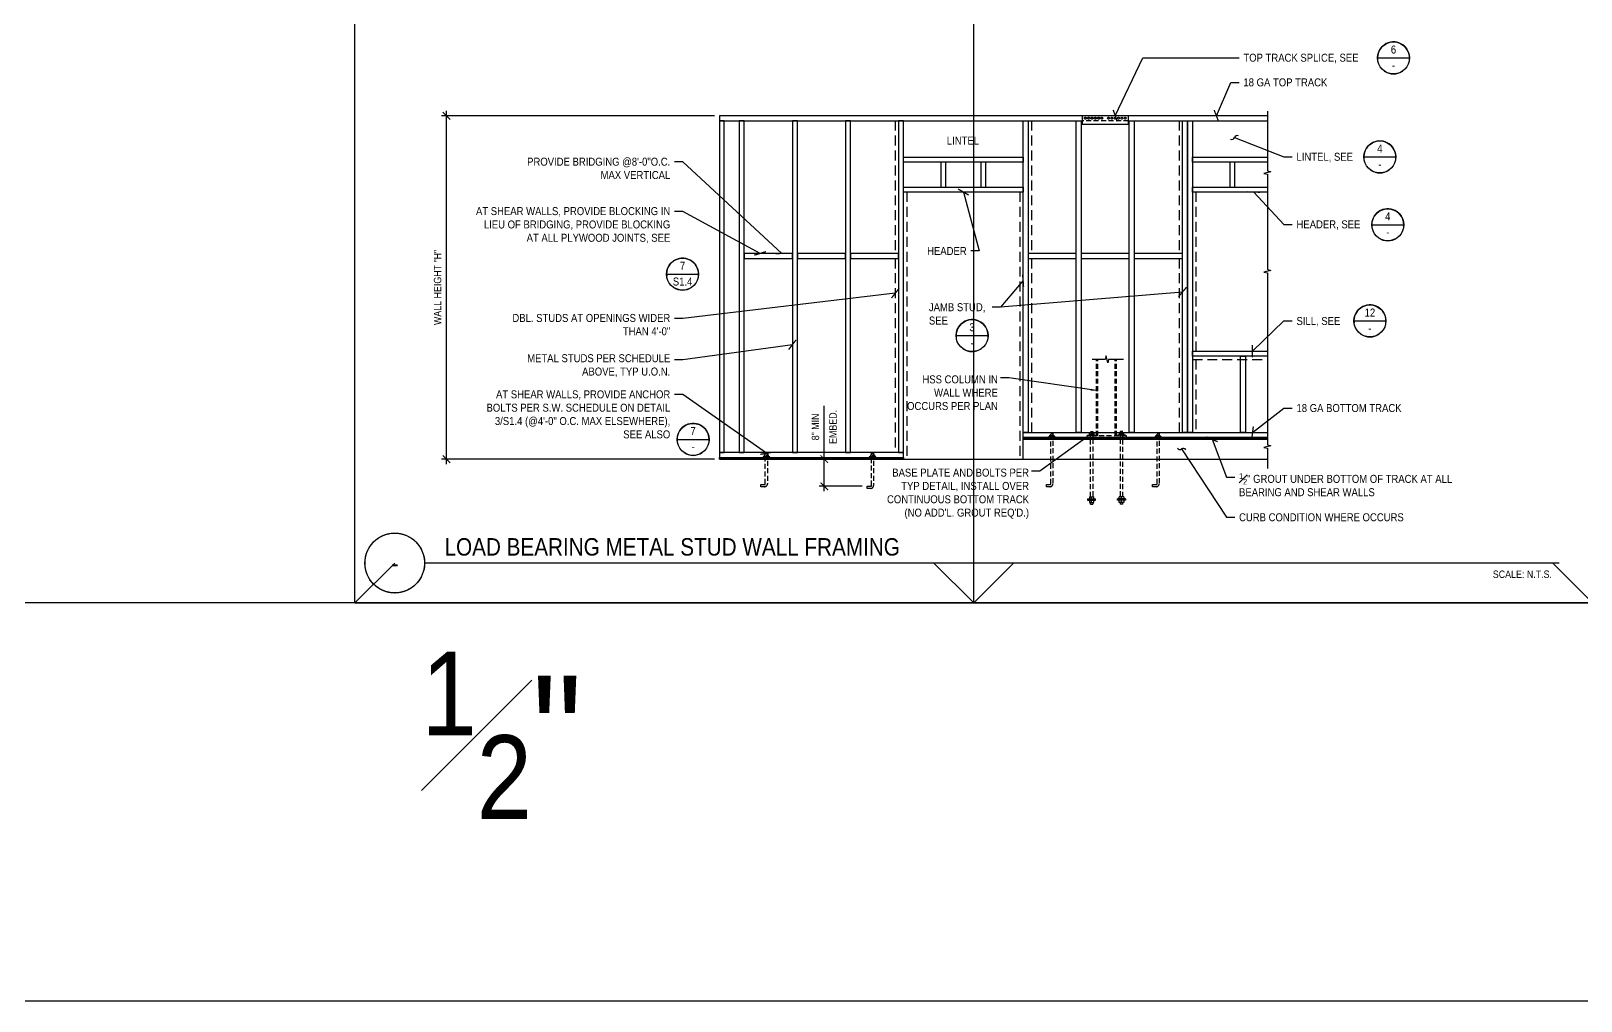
# Model space of a CAD drawing. Header units: inches. Extents: x -16404 to 14624, y -1591 to 16152.
# Drawn here: x -15030.2 to -14563.3, y 5040 to 5332.4 of the extents above; entities that cross this region are included whole.
import ezdxf
from ezdxf.enums import TextEntityAlignment as Align

# ---------------------------------------------------------------- set-up
doc = ezdxf.new("R2010")
doc.units = ezdxf.units.IN
doc.header["$LTSCALE"] = 24
doc.header["$MEASUREMENT"] = 0
for name, pattern in [('DASHED2', [0.375, 0.25, -0.125]), ('HIDDEN2', [0.1875, 0.125, -0.0625]), ('HIDDEN4', [0.09375, 0.0625, -0.03125])]:
    doc.linetypes.add(name, pattern=pattern)
doc.layers.get('0').update_dxf_attribs({"linetype": 'CONTINUOUS'})
doc.layers.get('DefPoints').update_dxf_attribs({"color": 251, "linetype": 'CONTINUOUS'})
for name, color, linetype in [('S-ANNO-DIMS', 2, 'CONTINUOUS'), ('S-ANNO-NOTE', 4, 'CONTINUOUS'), ('S-BREAK', 2, 'CONTINUOUS'), ('S-CONC', 4, 'CONTINUOUS'), ('S-REBAR', 7, 'CONTINUOUS'), ('S-SIMPSON', 2, 'CONTINUOUS'), ('S-STEEL', 4, 'CONTINUOUS')]:
    doc.layers.add(name, color=color, linetype=linetype)
doc.layers.add('S-ANNO-GRID-NONPLOT', color=251, linetype='CONTINUOUS', plot=False)
doc.layers.add('S-ANNO-NONPLOT', color=253, linetype='CONTINUOUS', plot=False)
doc.styles.add('Arial', font='arial.ttf', dxfattribs={"width": 0.85})
doc.dimstyles.new('DIM-16$7', dxfattribs={"dimscale": 16, "dimtxt": 0.008459472386701, "dimasz": 0.109375, "dimexe": 0.0625, "dimexo": 0.0625, "dimgap": 0.0625, "dimtad": 1, "dimdec": 4, "dimzin": 11, "dimdsep": 46, "dimlunit": 4, "dimtxsty": 'Arial', "dimblk": 'ARCHTICK', "dimcen": 0.125, "dimclrd": 256, "dimclre": 256, "dimclrt": 4, "dimadec": 0, "dimazin": 0, "dimtfac": 0.75, "dimtdec": 4, "dimtofl": 0, "dimtmove": 0, "dimatfit": 3, "dimfxl": 1, "dimfrac": 1, "dimtolj": 1, "dimtzin": 11, "dimarcsym": 0})
doc.dimstyles.new('DIM-24', dxfattribs={"dimscale": 24, "dimtxt": 0.09375, "dimasz": 0.109375, "dimexe": 0.0625, "dimexo": 0.0625, "dimgap": 0.0625, "dimtad": 1, "dimdec": 4, "dimzin": 11, "dimdsep": 46, "dimlunit": 4, "dimtxsty": 'Arial', "dimblk": 'ARCHTICK', "dimcen": 0.125, "dimclrd": 256, "dimclre": 256, "dimclrt": 4, "dimadec": 0, "dimazin": 0, "dimtfac": 0.75, "dimtdec": 4, "dimtofl": 0, "dimtmove": 0, "dimatfit": 3, "dimldrblk": 'ARCHTICK', "dimfxl": 1, "dimfrac": 1, "dimtolj": 1, "dimtzin": 11, "dimarcsym": 0})
doc.dimstyles.new('DIM-24$0', dxfattribs={"dimscale": 24, "dimtxt": 0.09375, "dimasz": 0.109375, "dimexe": 0.0625, "dimexo": 0.0625, "dimgap": 0.0625, "dimtad": 1, "dimdec": 4, "dimzin": 11, "dimdsep": 46, "dimlunit": 4, "dimtxsty": 'Arial', "dimblk": 'ARCHTICK', "dimblk1": 'ARCHTICK', "dimblk2": 'ARCHTICK', "dimsah": 1, "dimcen": 0.125, "dimdle": 0.0625, "dimclrd": 256, "dimclre": 256, "dimclrt": 4, "dimadec": 0, "dimazin": 0, "dimtfac": 1, "dimtdec": 4, "dimtmove": 0, "dimatfit": 3, "dimldrblk": 'ARCHTICK', "dimfxl": 1, "dimfrac": 1, "dimtolj": 1, "dimtzin": 11, "dimarcsym": 0})

# ---------------------------------------------------------------- blocks, each defined once
blk = doc.blocks.new('_ARCHTICK')
at = {"color": 0, "linetype": 'ByBlock', "const_width": 0.15}
blk.add_lwpolyline([(-0.5, -0.5), (0.5, 0.5)], dxfattribs=at)
blk = doc.blocks.new('BBL2C')
at = {"linetype": 'Continuous'}
blk.add_line((-0.187499999996362, -2.728484105318785e-12), (0.187500000003638, -2.728484105318785e-12), dxfattribs=at)
for radius, start, end in [(0.1875000000039259, 0.09008158008645321, 186.6524241166732), (0.1875000000039167, 359.0533668373987, 0.09008158008647872), (0.1875000000039259, 234.8990130657374, 305.1009869340544), (0.1875000000039259, 353.3475758833269, 359.0533668373987)]:
    blk.add_arc((0, 0), radius, start, end)
at = {"style": 'Arial', "width": 0.85}
for tag, p in [('NO.', (1.789162706700154e-05, 0.05154087584105582)), ('SSX.X.X', (1.789162706700154e-05, -0.1332329824008411))]:
    blk.add_attdef(tag, text='', height=0.09375, dxfattribs=at).set_placement(p, align=Align.CENTER)
blk = doc.blocks.new('*D1065')
at = {"layer": 'DefPoints', "color": 0, "transparency": 16777216}
for p in [(-14791.21057974549, 5203.31383340312), (-14782.39283945164, 5203.31383340312), (-14778.30864512704, 5195.12633340312)]:
    blk.add_point(p, dxfattribs=at)
at = {"layer": 'S-ANNO-DIMS', "lineweight": -2, "transparency": 16777216}
for p, q in [((-14791.21057974549, 5203.31383340312), (-14791.21057974549, 5219.42897786814)), ((-14783.89283945164, 5203.31383340312), (-14792.71057974549, 5203.31383340312)), ((-14791.21057974549, 5193.62633340312), (-14791.21057974549, 5203.31383340312)), ((-14779.80864512704, 5195.12633340312), (-14792.71057974549, 5195.12633340312))]:
    blk.add_line(p, q, dxfattribs=at)
at = {"layer": 'S-ANNO-DIMS', "lineweight": -2, "transparency": 16777216, "xscale": 2.25, "yscale": 2.25, "zscale": 2.25}
for p, rotation in [((-14791.21057974549, 5203.31383340312), 90), ((-14791.21057974549, 5195.12633340312), 270)]:
    blk.add_blockref('_ARCHTICK', p, dxfattribs=dict(at, rotation=rotation))
at = {"layer": 'S-ANNO-DIMS', "color": 4, "transparency": 16777216, "char_height": 2.25, "attachment_point": 5, "rotation": 90, "style": 'Arial'}
for s, insert in [('\\A1;8" MIN', (-14793.85936896785, 5213.029011974556)), ('\\A1;EMBED.', (-14788.58557974548, 5213.029011974556))]:
    blk.add_mtext(s, dxfattribs=dict(at, insert=insert))
blk = doc.blocks.new('*D1069')
at = {"layer": 'DefPoints', "color": 0, "transparency": 16777216}
for p in [(-14905.01302469244, 5306.813833403118), (-14822.81909762841, 5306.813833403118), (-14822.81909762841, 5203.313833403118)]:
    blk.add_point(p, dxfattribs=at)
at = {"layer": 'S-ANNO-DIMS', "lineweight": -2, "transparency": 16777216}
for p, q in [((-14824.31909762841, 5306.813833403118), (-14906.51302469244, 5306.813833403118)), ((-14905.01302469244, 5201.813833403118), (-14905.01302469244, 5308.313833403118)), ((-14824.31909762841, 5203.313833403118), (-14906.51302469244, 5203.313833403118))]:
    blk.add_line(p, q, dxfattribs=at)
at = {"layer": 'S-ANNO-DIMS', "lineweight": -2, "transparency": 16777216, "xscale": 2.25, "yscale": 2.25, "zscale": 2.25}
for p, rotation in [((-14905.01302469244, 5306.813833403118), 90), ((-14905.01302469244, 5203.313833403118), 270)]:
    blk.add_blockref('_ARCHTICK', p, dxfattribs=dict(at, rotation=rotation))
at = {"layer": 'S-ANNO-DIMS', "color": 4, "transparency": 16777216, "insert": (-14907.67639440594, 5255.063833403122), "char_height": 2.25, "attachment_point": 5, "rotation": 90, "style": 'Arial'}
blk.add_mtext('\\A1;WALL HEIGHT "H"', dxfattribs=at)
blk = doc.blocks.new('Se_24x36_DETAILS_GRID')
for p, q in [((-3.5066282411666e-15, 3.730349362740526e-14), (-3.5066282411666e-15, 7.66666666666671)), ((7.767424906270946, 4.707345624410664e-14), (7.767424906270946, 7.66666666666672)), ((5.68e-14, 5.68e-14), (0.5000000000221121, 0.500000000022217)), ((7.767424906271003, 5.87e-14), (8.267424906293057, 0.5000000000222189)), ((3.552713678800501e-15, 6.039613253960852e-14), (7.767424906270949, 5.684341886080801e-14)), ((7.76742490627095, 6.039613253960852e-14), (15.5348498125419, 5.684341886080801e-14))]:
    blk.add_line(p, q)
at = {"linetype": 'DASHED2', "ltscale": 0.5}
for p, q in [((7.767424906270946, 5.599999999999999e-14), (7.267424906248898, 0.5000000000222162)), ((15.53484981254189, 5.599999999999999e-14), (15.03484981251985, 0.5000000000222162))]:
    blk.add_line(p, q, dxfattribs=at)
blk = doc.blocks.new('*U324')
at = {"const_width": 0.1875}
for points in [[(-4.5, 1.2e-15, -1), (4.5, 0, 3.732050807568882)], [(-4.5, 0, 1), (4.5, 0, -3.732050807568882)]]:
    blk.add_lwpolyline(points, format="xyb", dxfattribs=at)
blk.add_lwpolyline([(4.5, 0), (175.4181977502371, 0)], dxfattribs=at)
blk.add_circle((0, 0), 4.5)
at = {"style": 'Arial', "width": 0.85}
for tag, p in [('DWG_TITLE_1', (7.5, 6.1875)), ('DWG_TITLE_2', (7.5, 2.4375))]:
    blk.add_attdef(tag, text='', height=2.625, dxfattribs=at).set_placement(p, align=Align.MIDDLE_LEFT)
blk.add_attdef('#', text='', height=3, dxfattribs=at).set_placement((0, 0), align=Align.MIDDLE_CENTER)
blk.add_attdef('SCALE', text='', height=1.125, dxfattribs=at).set_placement((174.2931977502371, -1.125), align=Align.TOP_RIGHT)

msp = doc.modelspace()

# ---------------------------------------------------------------- linework, layer by layer
at = {"layer": 'S-ANNO-GRID-NONPLOT'}
msp.add_line((-14932.59532295752, 5160.000000000001), (-14932.59532295752, 5344.000000000001), dxfattribs=at)
msp.add_lwpolyline([(-13183.31795604736, 5159.999999999998), (-15798.26811395953, 5159.999999999998), (-15798.26811395953, 6719.999999999998), (-13183.31795604736, 6719.999999999998)], close=True, dxfattribs=at)
at = {"layer": 'S-ANNO-NONPLOT', "color": 6}
msp.add_lwpolyline([(-13063.31795604736, 5039.999999999998), (-15918.26811395953, 5039.999999999998), (-15918.26811395953, 6839.999999999998), (-13063.31795604736, 6839.999999999998)], close=True, dxfattribs=at)
at = {"layer": 'S-ANNO-NOTE', "const_width": 0.375}
for points in [[(-14765.61784167824, 5172.000000000421), (-14702.74698704073, 5172.000000000421)], [(-14765.61784167835, 5172.00000000031), (-14602.78023158057, 5172.00000000031)]]:
    msp.add_lwpolyline(points, dxfattribs=at)
at = {"layer": 'S-ANNO-NOTE', "color": 4}
for centre in [(-14619.74500157879, 5324.226054369688), (-14623.84995956571, 5294.388353240917), (-14621.46697441391, 5273.953663783534), (-14833.89556373334, 5259.059921423029), (-14626.83521336678, 5244.965350671539), (-14746.69043475863, 5240.542844845419), (-14830.72101313861, 5209.27210036407)]:
    msp.add_circle(centre, 4.821428571522119, dxfattribs=at)
at = {"layer": 'S-BREAK'}
for points in [[(-14657.71829493442, 5308.202855046554), (-14657.71829493442, 5290.18218835788), (-14656.68049334383, 5289.929805981415), (-14658.75609652502, 5289.425041228483), (-14657.71829493442, 5289.172658852017), (-14657.71829493442, 5260.443796606186), (-14656.68049334383, 5260.19141422972), (-14658.75609652502, 5259.686649476788), (-14657.71829493442, 5259.434267100322), (-14657.71829493442, 5207.616952139023), (-14656.68049334383, 5207.364569762557), (-14658.75609652502, 5206.859805009625), (-14657.71829493442, 5206.607422633159), (-14657.71829493442, 5200.49052974672)], [(-14701.11253270148, 5233.374564048251), (-14705.5520804047, 5233.374564048251), (-14705.80446278116, 5232.336762457656), (-14706.3092275341, 5234.412365638846), (-14706.56160991056, 5233.374564048251), (-14710.53327139087, 5233.374564048251)]]:
    msp.add_lwpolyline(points, dxfattribs=at)
at = {"layer": 'S-CONC'}
msp.add_line((-14822.8190976284, 5203.313833403116), (-14657.71829493442, 5203.31383340312), dxfattribs=at)
at = {"layer": 'S-CONC', "color": 3}
msp.add_lwpolyline([(-14657.71829493442, 5209.313833403115), (-14731.31911681694, 5209.313833403115), (-14731.31911681694, 5209.81383340312), (-14657.71829493442, 5209.81383340312)], dxfattribs=at)
at = {"layer": 'S-CONC'}
msp.add_lwpolyline([(-14731.31911681694, 5203.313833403118), (-14731.31911681694, 5209.31383340312), (-14657.71829493442, 5209.313833403115)], dxfattribs=at)
at = {"layer": 'S-CONC', "color": 3}
msp.add_lwpolyline([(-14822.8190976284, 5203.813833403116), (-14767.31911681693, 5203.813833403116), (-14767.31911681693, 5203.31383340312), (-14822.8190976284, 5203.31383340312)], close=True, dxfattribs=at)
at = {"layer": 'S-REBAR', "color": 1, "linetype": 'HIDDEN4'}
msp.add_line((-14699.56911681693, 5305.313833403116), (-14713.56911681693, 5305.313833403116), dxfattribs=at)
at = {"layer": 'S-SIMPSON', "color": 1}
for p, q in [((-14710.66746281324, 5211.21383340312), (-14710.66746281324, 5210.53528348551)), ((-14701.66746281324, 5211.21383340312), (-14701.66746281324, 5210.53528348551)), ((-14711.86746281324, 5191.313086787191), (-14709.46746281324, 5191.313086787191)), ((-14711.86746281324, 5191.313086787191), (-14711.86746281324, 5190.938086787191)), ((-14711.86746281324, 5190.938086787191), (-14709.46746281324, 5190.938086787191)), ((-14711.34246281324, 5191.9916367048), (-14711.34246281324, 5191.313086787191)), ((-14711.34246281324, 5191.9916367048), (-14709.99246281324, 5191.9916367048)), ((-14711.34246281324, 5190.938086787191), (-14711.34246281324, 5190.259536869581)), ((-14711.34246281324, 5190.259536869581), (-14709.99246281324, 5190.259536869581)), ((-14711.04246281324, 5189.775843203074), (-14710.29246281324, 5189.775843203074)), ((-14710.66746281324, 5191.313086787191), (-14710.66746281324, 5191.9916367048)), ((-14710.66746281324, 5190.259536869581), (-14710.66746281324, 5190.938086787191)), ((-14709.99246281324, 5191.313086787191), (-14709.99246281324, 5191.9916367048)), ((-14709.99246281324, 5190.259536869581), (-14709.99246281324, 5190.938086787191)), ((-14709.46746281324, 5190.938086787191), (-14709.46746281324, 5191.313086787191)), ((-14700.46746281324, 5191.313086787191), (-14702.86746281324, 5191.313086787191)), ((-14702.86746281324, 5190.938086787191), (-14702.86746281324, 5191.313086787191)), ((-14700.46746281324, 5190.938086787191), (-14702.86746281324, 5190.938086787191)), ((-14702.34246281324, 5191.313086787191), (-14702.34246281324, 5191.9916367048)), ((-14700.99246281324, 5191.9916367048), (-14702.34246281324, 5191.9916367048)), ((-14702.34246281324, 5190.259536869581), (-14702.34246281324, 5190.938086787191)), ((-14700.99246281324, 5190.259536869581), (-14702.34246281324, 5190.259536869581)), ((-14701.29246281324, 5189.775843203074), (-14702.04246281324, 5189.775843203074)), ((-14701.66746281324, 5191.313086787191), (-14701.66746281324, 5191.9916367048)), ((-14701.66746281324, 5190.259536869581), (-14701.66746281324, 5190.938086787191)), ((-14700.99246281324, 5191.9916367048), (-14700.99246281324, 5191.313086787191)), ((-14700.99246281324, 5190.938086787191), (-14700.99246281324, 5190.259536869581)), ((-14700.46746281324, 5191.313086787191), (-14700.46746281324, 5190.938086787191))]:
    msp.add_line(p, q, dxfattribs=at)
at = {"layer": 'S-SIMPSON'}
for p, q in [((-14722.65239524229, 5210.563833403118), (-14722.65239524229, 5209.998375138443)), ((-14690.65239524229, 5210.563833403118), (-14690.65239524229, 5209.998375138443)), ((-14808.65239524229, 5204.563833403116), (-14808.65239524229, 5203.998375138442)), ((-14776.65239524229, 5204.563833403116), (-14776.65239524229, 5203.998375138442))]:
    msp.add_line(p, q, dxfattribs=at)
at = {"layer": 'S-SIMPSON', "color": 1}
for points in [[(-14712.68872820721, 5306.271006408256), (-14712.8083395975, 5306.063833403118), (-14712.68872820721, 5305.856660397981), (-14712.44950542665, 5305.856660397981), (-14712.32989403636, 5306.063833403118), (-14712.44950542665, 5306.271006408256)], [(-14711.68872820721, 5306.271006408256), (-14711.8083395975, 5306.063833403118), (-14711.68872820721, 5305.856660397981), (-14711.44950542665, 5305.856660397981), (-14711.32989403636, 5306.063833403118), (-14711.44950542665, 5306.271006408256)], [(-14710.68872820721, 5306.271006408256), (-14710.8083395975, 5306.063833403118), (-14710.68872820721, 5305.856660397981), (-14710.44950542665, 5305.856660397981), (-14710.32989403636, 5306.063833403118), (-14710.44950542665, 5306.271006408256)], [(-14709.68872820721, 5306.271006408256), (-14709.8083395975, 5306.063833403118), (-14709.68872820721, 5305.856660397981), (-14709.44950542665, 5305.856660397981), (-14709.32989403636, 5306.063833403118), (-14709.44950542665, 5306.271006408256)], [(-14708.68872820721, 5306.271006408256), (-14708.8083395975, 5306.063833403118), (-14708.68872820721, 5305.856660397981), (-14708.44950542665, 5305.856660397981), (-14708.32989403636, 5306.063833403118), (-14708.44950542665, 5306.271006408256)], [(-14707.68872820721, 5306.271006408256), (-14707.8083395975, 5306.063833403118), (-14707.68872820721, 5305.856660397981), (-14707.44950542665, 5305.856660397981), (-14707.32989403636, 5306.063833403118), (-14707.44950542665, 5306.271006408256)], [(-14705.68872820721, 5306.271006408256), (-14705.8083395975, 5306.063833403118), (-14705.68872820721, 5305.856660397981), (-14705.44950542665, 5305.856660397981), (-14705.32989403636, 5306.063833403118), (-14705.44950542665, 5306.271006408256)], [(-14704.68872820721, 5306.271006408256), (-14704.8083395975, 5306.063833403118), (-14704.68872820721, 5305.856660397981), (-14704.44950542665, 5305.856660397981), (-14704.32989403636, 5306.063833403118), (-14704.44950542665, 5306.271006408256)], [(-14703.68872820721, 5306.271006408256), (-14703.8083395975, 5306.063833403118), (-14703.68872820721, 5305.856660397981), (-14703.44950542665, 5305.856660397981), (-14703.32989403636, 5306.063833403118), (-14703.44950542665, 5306.271006408256)], [(-14702.68872820721, 5306.271006408256), (-14702.8083395975, 5306.063833403118), (-14702.68872820721, 5305.856660397981), (-14702.44950542665, 5305.856660397981), (-14702.32989403636, 5306.063833403118), (-14702.44950542665, 5306.271006408256)], [(-14701.68872820721, 5306.271006408256), (-14701.8083395975, 5306.063833403118), (-14701.68872820721, 5305.856660397981), (-14701.44950542665, 5305.856660397981), (-14701.32989403636, 5306.063833403118), (-14701.44950542665, 5306.271006408256)], [(-14700.68872820721, 5306.271006408256), (-14700.8083395975, 5306.063833403118), (-14700.68872820721, 5305.856660397981), (-14700.44950542665, 5305.856660397981), (-14700.32989403636, 5306.063833403118), (-14700.44950542665, 5306.271006408256)]]:
    msp.add_lwpolyline(points, close=True, dxfattribs=at)
at = {"layer": 'S-SIMPSON', "linetype": 'HIDDEN4'}
for points in [[(-14724.30864512703, 5195.62633340312), (-14723.21489524229, 5195.62633340312, 0.414213562373095), (-14722.96489524229, 5195.87633340312), (-14722.96489524229, 5211.073793930675), (-14722.33989524229, 5211.073793930675), (-14722.33989524229, 5195.87633340312, -0.4142135623730951), (-14723.21489524229, 5195.00133340312), (-14724.30864512703, 5195.00133340312)], [(-14692.30864512703, 5195.62633340312), (-14691.21489524229, 5195.62633340312, 0.414213562373095), (-14690.96489524229, 5195.87633340312), (-14690.96489524229, 5211.073793930675), (-14690.33989524229, 5211.073793930675), (-14690.33989524229, 5195.87633340312, -0.4142135623730951), (-14691.21489524229, 5195.00133340312), (-14692.30864512703, 5195.00133340312)], [(-14810.30864512703, 5195.62633340312), (-14809.21489524229, 5195.62633340312, 0.414213562373095), (-14808.96489524229, 5195.87633340312), (-14808.96489524229, 5205.073793930672), (-14808.33989524229, 5205.073793930672), (-14808.33989524229, 5195.87633340312, -0.4142135623730951), (-14809.21489524229, 5195.00133340312), (-14810.30864512703, 5195.00133340312)], [(-14778.30864512703, 5195.126333403118), (-14777.21489524229, 5195.126333403118, 0.414213562373095), (-14776.96489524229, 5195.376333403118), (-14776.96489524229, 5205.073793930672), (-14776.33989524229, 5205.073793930672), (-14776.33989524229, 5195.376333403118, -0.4142135623730951), (-14777.21489524229, 5194.501333403118), (-14778.30864512703, 5194.501333403118)]]:
    msp.add_lwpolyline(points, format="xyb", close=True, dxfattribs=at)
at = {"layer": 'S-SIMPSON', "color": 1}
for points in [[(-14711.34246281324, 5210.53528348551), (-14711.34246281324, 5211.21383340312), (-14709.99246281324, 5211.21383340312), (-14709.99246281324, 5210.53528348551)], [(-14700.99246281324, 5210.53528348551), (-14700.99246281324, 5211.21383340312), (-14702.34246281324, 5211.21383340312), (-14702.34246281324, 5210.53528348551)], [(-14711.86746281324, 5210.31383340312), (-14711.86746281324, 5210.53528348551), (-14709.46746281324, 5210.53528348551), (-14709.46746281324, 5210.31383340312)], [(-14700.46746281324, 5210.31383340312), (-14700.46746281324, 5210.53528348551), (-14702.86746281324, 5210.53528348551), (-14702.86746281324, 5210.31383340312)]]:
    msp.add_lwpolyline(points, dxfattribs=at)
at = {"layer": 'S-SIMPSON', "color": 1, "linetype": 'HIDDEN4'}
for points in [[(-14711.04246281324, 5191.9916367048), (-14711.04246281324, 5211.6510696753), (-14710.29246281324, 5211.6510696753), (-14710.29246281324, 5191.9916367048)], [(-14701.29246281324, 5191.9916367048), (-14701.29246281324, 5211.6510696753), (-14702.04246281324, 5211.6510696753), (-14702.04246281324, 5191.9916367048)], [(-14711.04246281324, 5189.775843203074), (-14711.04246281324, 5190.259536869581)], [(-14710.29246281324, 5190.259536869581), (-14710.29246281324, 5189.775843203074)], [(-14702.04246281324, 5190.259536869581), (-14702.04246281324, 5189.775843203074)], [(-14701.29246281324, 5189.775843203074), (-14701.29246281324, 5190.259536869581)]]:
    msp.add_lwpolyline(points, dxfattribs=at)
at = {"layer": 'S-SIMPSON'}
for points in [[(-14721.65239524229, 5209.813833403118), (-14721.65239524229, 5209.998375138443), (-14723.65239524229, 5209.998375138443), (-14723.65239524229, 5209.813833403118)], [(-14723.21489524229, 5209.998375138443), (-14723.21489524229, 5210.563833403118), (-14722.08989524229, 5210.563833403118), (-14722.08989524229, 5209.998375138443)], [(-14689.65239524229, 5209.813833403118), (-14689.65239524229, 5209.998375138443), (-14691.65239524229, 5209.998375138443), (-14691.65239524229, 5209.813833403118)], [(-14691.21489524229, 5209.998375138443), (-14691.21489524229, 5210.563833403118), (-14690.08989524229, 5210.563833403118), (-14690.08989524229, 5209.998375138443)], [(-14807.65239524229, 5203.813833403116), (-14807.65239524229, 5203.998375138442), (-14809.65239524229, 5203.998375138442), (-14809.65239524229, 5203.813833403116)], [(-14809.21489524229, 5203.998375138442), (-14809.21489524229, 5204.563833403116), (-14808.08989524229, 5204.563833403116), (-14808.08989524229, 5203.998375138442)], [(-14775.65239524229, 5203.813833403116), (-14775.65239524229, 5203.998375138442), (-14777.65239524229, 5203.998375138442), (-14777.65239524229, 5203.813833403116)], [(-14777.21489524229, 5203.998375138442), (-14777.21489524229, 5204.563833403116), (-14776.08989524229, 5204.563833403116), (-14776.08989524229, 5203.998375138442)]]:
    msp.add_lwpolyline(points, dxfattribs=at)
at = {"layer": 'S-SIMPSON', "color": 1}
for centre in [(-14712.56911681693, 5306.063833403118), (-14711.56911681693, 5306.063833403118), (-14710.56911681693, 5306.063833403118), (-14709.56911681693, 5306.063833403118), (-14708.56911681693, 5306.063833403118), (-14707.56911681693, 5306.063833403118), (-14705.56911681693, 5306.063833403118), (-14704.56911681693, 5306.063833403118), (-14703.56911681693, 5306.063833403118), (-14702.56911681693, 5306.063833403118), (-14701.56911681693, 5306.063833403118), (-14700.56911681693, 5306.063833403118)]:
    msp.add_circle(centre, 0.3075433801004692, dxfattribs=at)
at = {"layer": 'S-STEEL', "linetype": 'HIDDEN2'}
for p, q in [((-14769.81913594243, 5305.313833403115), (-14769.81913599353, 5265.31383340312)), ((-14728.81911687996, 5305.313833403115), (-14728.8191168256, 5265.31383340312)), ((-14684.31911659645, 5305.313833403116), (-14684.31911665081, 5265.31383340312)), ((-14766.31913619673, 5283.81383340312), (-14766.31913608733, 5203.313833403118)), ((-14732.31911662567, 5283.81383340312), (-14732.31911673507, 5203.313833403118)), ((-14679.31911681693, 5283.81383340312), (-14679.31911675169, 5235.813833403116)), ((-14769.81913599545, 5263.81383340312), (-14769.81913607018, 5205.31383340312)), ((-14728.81911682357, 5263.813833403116), (-14728.81911675221, 5211.313852591648)), ((-14684.31911665285, 5263.81383340312), (-14684.3191167242, 5211.313833403118)), ((-14680.31911681693, 5233.313833403116), (-14657.71829493442, 5233.313833403115)), ((-14679.3191167483, 5233.313833403116), (-14679.3191167184, 5211.313833403118))]:
    msp.add_line(p, q, dxfattribs=at)
at = {"layer": 'S-STEEL', "color": 2, "linetype": 'HIDDEN4'}
for p, q in [((-14709.16746281324, 5210.31383340312), (-14709.16746281324, 5233.374564048251)), ((-14703.16746281324, 5210.31383340312), (-14703.16746281324, 5233.374564048251))]:
    msp.add_line(p, q, dxfattribs=at)
at = {"layer": 'S-STEEL', "color": 1, "linetype": 'HIDDEN4'}
for p, q in [((-14708.79246281324, 5210.31383340312), (-14708.79246281324, 5233.374564048251)), ((-14703.54246281324, 5210.31383340312), (-14703.54246281324, 5233.374564048251))]:
    msp.add_line(p, q, dxfattribs=at)
at = {"layer": 'S-STEEL', "color": 2}
for points in [[(-14657.71829493442, 5306.813833403116), (-14822.81911681694, 5306.813833403116), (-14822.8190976284, 5305.313833403113), (-14713.56911681693, 5305.313833403116)], [(-14699.56911681693, 5305.313833403116), (-14657.71829493442, 5305.313833403116)], [(-14657.71829493442, 5292.813833403116), (-14680.31911681693, 5292.81383340312), (-14680.31911681693, 5294.31383340312), (-14657.71829493442, 5294.31383340312)], [(-14657.71829493442, 5283.813833403116), (-14680.31911681693, 5283.81383340312), (-14680.31911681693, 5285.31383340312), (-14657.71829493442, 5285.31383340312)], [(-14657.71829493442, 5234.313833403115), (-14680.31911681693, 5234.313833403116), (-14680.31911681693, 5235.813833403116), (-14657.71829493442, 5235.813833403116)], [(-14657.71829493442, 5209.813833403115), (-14731.31911681694, 5209.81383340312), (-14731.31911681694, 5211.31383340312), (-14657.71829493442, 5211.313833403118)]]:
    msp.add_lwpolyline(points, dxfattribs=at)
for points in [[(-14821.31911681693, 5205.313852591648), (-14821.31911681694, 5305.313833403113), (-14822.81911681694, 5305.313833403113), (-14822.81911681694, 5205.31383340312)], [(-14815.31911681693, 5205.313852591648), (-14815.31911681694, 5305.313833403113), (-14816.81911681694, 5305.313833403113), (-14816.81911681694, 5205.31383340312)], [(-14799.31911681693, 5205.313852591648), (-14799.31911681694, 5305.313833403113), (-14800.81911681694, 5305.313833403113), (-14800.81911681694, 5205.31383340312)], [(-14783.31911681693, 5205.313852591648), (-14783.31911681694, 5305.313833403113), (-14784.81911681694, 5305.313833403113), (-14784.81911681694, 5205.31383340312)], [(-14767.31911681693, 5205.313852591648), (-14767.31911681694, 5305.313833403113), (-14768.81911681694, 5305.313833403113), (-14768.81911681694, 5205.31383340312)], [(-14731.31911681694, 5211.313852591648), (-14731.31911681693, 5305.313833403113), (-14729.81911681693, 5305.313833403113), (-14729.81911681693, 5211.31383340312)], [(-14715.31911681694, 5211.313852591648), (-14715.31911681693, 5305.313833403113), (-14713.81911681693, 5305.313833403113), (-14713.81911681693, 5211.31383340312)], [(-14713.56911681693, 5304.31383340312), (-14699.56911681693, 5304.31383340312), (-14699.56911681693, 5306.81383340312), (-14713.56911681693, 5306.81383340312)], [(-14699.31911681694, 5211.313852591648), (-14699.31911681693, 5305.313833403113), (-14697.81911681693, 5305.313833403113), (-14697.81911681693, 5211.31383340312)], [(-14683.31911681694, 5211.313852591648), (-14683.31911681693, 5305.313833403113), (-14681.81911681693, 5305.313833403113), (-14681.81911681693, 5211.31383340312)], [(-14681.81911681694, 5211.313852591648), (-14681.81911681693, 5305.313833403113), (-14680.31911681693, 5305.313833403113), (-14680.31911681693, 5211.31383340312)], [(-14731.31913600546, 5292.813833403116), (-14767.31911681693, 5292.81383340312), (-14767.31911681693, 5294.31383340312), (-14731.31911681693, 5294.31383340312)], [(-14754.56912641119, 5285.313852591648), (-14754.5691264112, 5292.813833403118), (-14756.0691264112, 5292.813833403118), (-14756.0691264112, 5285.31383340312)], [(-14742.56912641119, 5285.313852591648), (-14742.5691264112, 5292.813833403118), (-14744.0691264112, 5292.813833403118), (-14744.0691264112, 5285.31383340312)], [(-14667.56912641119, 5285.313852591648), (-14667.5691264112, 5292.813833403118), (-14669.0691264112, 5292.813833403118), (-14669.0691264112, 5285.31383340312)], [(-14731.31913600546, 5283.813833403116), (-14767.31911681693, 5283.81383340312), (-14767.31911681693, 5285.31383340312), (-14731.31911681693, 5285.31383340312)], [(-14815.3190976284, 5263.813833403116), (-14800.81911681693, 5263.81383340312), (-14800.81911681693, 5265.31383340312), (-14815.31911681693, 5265.31383340312)], [(-14799.31911681693, 5263.813833403116), (-14784.81913600546, 5263.81383340312), (-14784.81913600546, 5265.31383340312), (-14799.31913600546, 5265.31383340312)], [(-14783.31911681693, 5263.813833403116), (-14768.81913600546, 5263.81383340312), (-14768.81913600546, 5265.31383340312), (-14783.31913600546, 5265.31383340312)], [(-14729.81911681693, 5263.813833403116), (-14715.31913600546, 5263.81383340312), (-14715.31913600546, 5265.31383340312), (-14729.81913600546, 5265.31383340312)], [(-14713.81911681693, 5263.813833403116), (-14699.31913600546, 5263.81383340312), (-14699.31913600546, 5265.31383340312), (-14713.81913600546, 5265.31383340312)], [(-14697.81911681693, 5263.813833403116), (-14683.31913600546, 5263.81383340312), (-14683.31913600546, 5265.31383340312), (-14697.81913600546, 5265.31383340312)], [(-14665.81911681694, 5211.313852591648), (-14665.81911681693, 5234.313833403111), (-14664.31911681693, 5234.313833403111), (-14664.31911681693, 5211.31383340312)], [(-14822.8190976284, 5203.813833403116), (-14767.31911681693, 5203.81383340312), (-14767.31911681693, 5205.31383340312), (-14822.81911681694, 5205.31383340312)]]:
    msp.add_lwpolyline(points, close=True, dxfattribs=at)
at = {"layer": 'S-STEEL', "color": 2, "linetype": 'HIDDEN4'}
msp.add_lwpolyline([(-14712.16746281324, 5209.81383340312), (-14700.16746281324, 5209.81383340312), (-14700.16746281324, 5210.31383340312), (-14712.16746281324, 5210.31383340312)], close=True, dxfattribs=at)

# ---------------------------------------------------------------- block references
at = {"layer": 'S-ANNO-GRID-NONPLOT', "xscale": 24, "yscale": 24, "zscale": 24}
msp.add_blockref('Se_24x36_DETAILS_GRID', (-14932.59532295752, 5159.999999999999), dxfattribs=at)
at = {"layer": 'S-ANNO-NOTE', "color": 4, "xscale": 25.71428571428532, "yscale": 25.71428571428532, "zscale": 25.71428571428532}
for p, values in [((-14619.74500157879, 5324.226054369688), {'NO.': '6', 'SSX.X.X': '-'}), ((-14623.84995956571, 5294.388353240917), {'NO.': '4', 'SSX.X.X': '-'}), ((-14621.46697441391, 5273.953663783534), {'NO.': '4', 'SSX.X.X': '-'}), ((-14833.89556373334, 5259.059921423029), {'NO.': '7', 'SSX.X.X': 'S1.4'}), ((-14626.83521336678, 5244.965350671539), {'NO.': '12', 'SSX.X.X': '-'}), ((-14746.69043475863, 5240.542844845419), {'NO.': '3', 'SSX.X.X': '-'}), ((-14830.72101313861, 5209.272100364141), {'NO.': '7', 'SSX.X.X': '-'})]:
    msp.add_blockref('BBL2C', p, dxfattribs=at).add_auto_attribs(values)
at = {"layer": 'S-ANNO-NOTE', "xscale": 2, "yscale": 2, "zscale": 2}
msp.add_blockref('*U324', (-14920.59532295699, 5172.000000000533), dxfattribs=at).add_auto_attribs({'#': '-', 'DWG_TITLE_2': 'LOAD BEARING METAL STUD WALL FRAMING', 'SCALE': 'SCALE: N.T.S.'})

# ---------------------------------------------------------------- texts
at = {"layer": 'S-ANNO-NOTE', "color": 4, "char_height": 2.410714285714286, "style": 'Arial'}
for s, insert, width, attachment_point in [('TOP TRACK SPLICE, SEE', (-14664.95529257337, 5325.502795308389), 48.30676027064263, 1), ('18 GA TOP TRACK', (-14664.95529257337, 5318.072903229314), 48.30676027064263, 1), ('LINTEL', (-14744.59375028139, 5300.525126697253), 48.37601820498679, 3), ('LINTEL, SEE', (-14648.95948184067, 5295.64772439446), 48.30676027064263, 1), ('PROVIDE BRIDGING @8\'-0"O.C. MAX VERTICAL', (-14837.60255306997, 5294.166392866792), 45.42511793211556, 3), ('AT SHEAR WALLS, PROVIDE BLOCKING IN LIEU OF BRIDGING, PROVIDE BLOCKING AT ALL PLYWOOD JOINTS, SEE', (-14837.60255306997, 5279.274332468071), 59.1576442430734, 3), ('HEADER, SEE', (-14648.95948184067, 5275.280237986718), 48.30676027064263, 1), ('HEADER', (-14748.30743578548, 5267.252034343547), 48.37601820498679, 3), ('JAMB STUD, SEE', (-14759.69150911543, 5250.312687756615), 21.06993480523345, 1), ('DBL. STUDS AT OPENINGS WIDER THAN 4\'-0"', (-14837.60255306997, 5247.074210439657), 48.37601820498679, 3), ('SILL, SEE', (-14648.95948184067, 5246.153369211876), 48.30676027064263, 1), (' METAL STUDS PER SCHEDULE ABOVE, TYP U.O.N.', (-14837.60255306997, 5234.9376139067), 48.37601820498679, 3), ('HSS COLUMN IN WALL WHERE OCCURS PER PLAN', (-14738.90477900737, 5228.567137829042), 27.32246190010704, 3), ('AT SHEAR WALLS, PROVIDE ANCHOR BOLTS PER S.W. SCHEDULE ON DETAIL 3/S1.4 (@4\'-0" O.C. MAX ELSEWHERE), SEE ALSO', (-14837.60255306997, 5224.044868774302), 56.71995305732955, 3), ('18 GA BOTTOM TRACK', (-14648.95948184067, 5219.920896856657), 48.30676027064263, 1), ("BASE PLATE AND BOLTS PER TYP DETAIL, INSTALL OVER CONTINUOUS BOTTOM TRACK (NO ADD'L. GROUT REQ'D.)", (-14729.53475597523, 5200.459237298403), 44.66060252116807, 3), ('\\A1;{\\H0.7x;\\S1#2;}" GROUT UNDER BOTTOM OF TRACK AT ALL BEARING AND SHEAR WALLS', (-14666.26437546934, 5199.057543245143), 59.77935319071094, 1), ('CURB CONDITION WHERE OCCURS', (-14666.26437546934, 5186.999351933929), 56.33328006131654, 1)]:
    msp.add_mtext(s, dxfattribs=dict(at, insert=insert, width=width, attachment_point=attachment_point))
at = {"layer": 'S-ANNO-NOTE', "color": 191, "insert": (-14912.54315944382, 5145.296803995054), "char_height": 36, "width": 59.09758776434683, "attachment_point": 1, "style": 'Arial'}
msp.add_mtext('\\A1;{\\H0.7x;\\S1#2;}"', dxfattribs=at)

# ---------------------------------------------------------------- dimensions: what is measured, and where the dimension line sits
at = {"layer": 'S-ANNO-DIMS'}
dim = msp.add_linear_dim(base=(-14905.01302469244, 5306.813833403118), p1=(-14822.8190976284, 5203.313833403116), p2=(-14822.8190976284, 5306.813833403116), angle=90, text='WALL HEIGHT "H"', dimstyle='DIM-24$0', override={"dimasz": 0.09375, "dimblk1": 'ARCHTICK', "dimblk2": 'ARCHTICK', "dimsah": 1, "dimdle": 0.0625}, dxfattribs=at)
dim.commit()
dim.dimension.update_dxf_attribs({"geometry": '*D1069', "text_midpoint": (-14907.67639440594, 5255.063833403122)})
dim = msp.add_linear_dim(base=(-14791.21057974549, 5203.31383340312), p1=(-14778.30864512703, 5195.126333403118), p2=(-14782.39283945163, 5203.313833403118), angle=90, text='8" MIN\\X EMBED.', dimstyle='DIM-24$0', override={"dimasz": 0.09375, "dimblk1": 'ARCHTICK', "dimblk2": 'ARCHTICK', "dimsah": 1, "dimdle": 0.0625}, dxfattribs=at)
dim.commit()
dim.dimension.update_dxf_attribs({"geometry": '*D1065', "text_midpoint": (-14791.21057974548, 5213.029011974556), "dimtype": 160})

# ---------------------------------------------------------------- leaders
for points, dimstyle in [([(-14703.5632047739, 5306.81383340312), (-14695.28599009678, 5324.297438165534), (-14666.23580030201, 5324.297438165534)], 'DIM-24'), ([(-14673.10383772594, 5306.813833403116), (-14668.72192181624, 5316.867546086457), (-14666.23580030201, 5316.867546086457)], 'DIM-24'), ([(-14803.9858740745, 5265.31383340312), (-14833.8359238271, 5292.903323717189), (-14836.32204534133, 5292.903323717189)], 'DIM-24'), ([(-14749.3191264112, 5283.813833403118), (-14744.54080654261, 5266.046677200688), (-14747.02692805684, 5266.046677200688)], 'DIM-24'), ([(-14661.77181218608, 5283.813833403118), (-14652.72611108355, 5274.074880843861), (-14650.23998956932, 5274.074880843861)], 'DIM-24'), ([(-14810.54384916017, 5265.31383340312), (-14833.8359238271, 5277.944037647424), (-14836.32204534133, 5277.944037647424)], 'DIM-24'), ([(-14731.31911681693, 5257.116430281913), (-14738.16940014938, 5249.107330613758), (-14740.65552166361, 5249.107330613758)], 'DIM-24'), ([(-14769.81913602479, 5253.32484172057), (-14833.8359238271, 5245.670918882663), (-14836.32204534133, 5245.670918882663)], 'DIM-24'), ([(-14683.31911681693, 5253.67269927562), (-14738.16940014938, 5249.107330613758), (-14740.65552166361, 5249.107330613758)], 'DIM-24'), ([(-14662.26135107021, 5235.813833403116), (-14652.72611108355, 5244.94801206902), (-14650.23998956932, 5244.94801206902)], 'DIM-24'), ([(-14800.81911681694, 5237.795458651651), (-14833.8359238271, 5233.230089989788), (-14836.32204534133, 5233.230089989788)], 'DIM-24'), ([(-14709.16746281324, 5223.996212462916), (-14735.62189712865, 5227.817137829042), (-14738.10801864288, 5227.817137829042)], 'DIM-16$7'), ([(-14808.65239524229, 5205.073793930672), (-14833.8359238271, 5222.839511631445), (-14836.32204534133, 5222.839511631445)], 'DIM-24'), ([(-14662.19323763866, 5211.313833403118), (-14652.72611108355, 5218.7155397138), (-14650.23998956932, 5218.7155397138)], 'DIM-24'), ([(-14712.16746281324, 5209.980457162742), (-14726.25187409651, 5199.709237298403), (-14728.73799561074, 5199.709237298403)], 'DIM-16$7'), ([(-14674.41292062192, 5209.313833403115), (-14670.03100471222, 5197.852186102286), (-14667.54488319799, 5197.852186102286)], 'DIM-24')]:
    msp.add_leader(points, dimstyle=dimstyle, dxfattribs=at)
for points in [[(-14667.59182560429, 5300.235560428045), (-14652.72611108355, 5294.442367251603), (-14650.23998956932, 5294.442367251603)], [(-14683.5573347742, 5206.391352302456), (-14670.03100471222, 5185.793994791072), (-14667.54488319799, 5185.793994791072)]]:
    msp.add_leader(points, dimstyle='DIM-24', override={"dimldrblk": 'Integral'}, dxfattribs=at)

doc.saveas('drawing.dxf')
